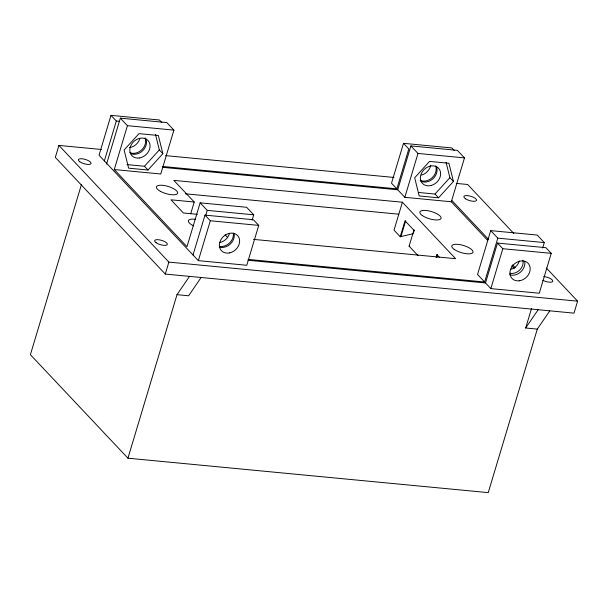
<?xml version="1.0" encoding="UTF-8"?>
<svg xmlns="http://www.w3.org/2000/svg" width="608" height="608" viewBox="0 0 608 608"><rect width="100%" height="100%" fill="white"/><g stroke="black" fill="none" stroke-linecap="round" stroke-linejoin="round"><path stroke-width="0.91" d="M101.399 149.484L58.923 145.426L55.328 157.388L165.285 274.071L574.013 313.143L577.6 301.173L546.372 268.037M81.48 184.437L30.4 354.684L127.938 458.196L488.239 492.632L537.297 329.11L549.799 310.825M161.781 122.504L159.418 119.996L110.99 115.368L99.028 155.253L198.345 260.642L246.772 265.27L258.734 225.393L253.414 219.746L204.987 215.118L193.025 254.995M104.348 160.9L116.31 121.015L110.99 115.368M106.552 164.084L120.331 118.15L166.82 122.596L173.918 130.12L160.755 173.994L114.266 169.548L127.429 125.681L120.331 118.15M165.285 274.071L168.88 262.109L58.923 145.426M190.707 213.735L194.218 202.023L173.827 180.378L402.397 202.228L455.605 258.689L253.475 239.37M252.115 220.187L253.726 214.814L246.628 207.29L200.138 202.844L186.975 246.711L114.266 169.548M127.938 458.196L177.004 294.675L189.498 276.389M205.61 215.772L207.237 210.368L200.138 202.844M198.345 260.642L210.307 220.765L204.987 215.118M403.492 143.321L391.522 183.206L396.849 188.852L408.812 148.968L403.492 143.321L451.919 147.957L454.282 150.465M451.318 201.765L404.829 197.326L397.731 189.795L410.894 145.92L457.383 150.366L464.482 157.898L451.318 201.765L487.669 240.35M402.397 202.228L394.022 230.151L400.231 236.732L413.227 233.692M404.829 197.326L417.985 153.452L410.894 145.92M400.231 236.732L405.019 220.78L413.881 230.189L414.542 230.257M400.885 236.801L405.673 220.841M418.061 255.656L409.1 246.141L413.881 230.189M413.493 232.811L414.291 230.151M436.141 257.313L436.939 254.661L437.6 254.722L436.802 257.382M490.702 230.614L477.538 274.489L484.637 282.013L497.792 238.146L490.702 230.614L537.191 235.06L544.282 242.584L542.663 247.988M485.518 282.956L497.488 243.071L545.916 247.699L551.236 253.346L539.266 293.231L490.838 288.602L485.518 282.956L248.049 260.254M490.838 288.602L502.808 248.718L497.488 243.071M537.297 329.11L525.677 328.001L531.521 308.499M201.126 277.499L188.624 295.784L177.004 294.675M525.677 328.001L538.171 309.715M126.928 164.586L144.453 166.265L159.319 149.918L155.488 134.452M147.995 170.027L162.86 153.68L158.361 135.485L138.989 133.638L124.123 149.978L128.622 168.173L147.995 170.027L144.453 166.265M418.41 192.447L435.009 194.036L449.874 177.688L446.052 162.222M438.558 197.798L453.424 181.458L448.917 163.256L429.552 161.409L414.686 177.749L419.186 195.951L438.558 197.798L435.009 194.036M116.31 121.015L119.107 121.281M127.429 125.681L173.918 130.12M417.985 153.452L464.482 157.898M165.589 155.618L394.014 177.452M456.319 183.403L467.643 184.49L513.836 233.51M162.199 166.425L396.849 188.852M163.081 167.367L397.731 189.795M185.349 193.792L398.81 214.191M194.218 202.023L170.977 199.804L183.388 212.975L197.334 214.312M207.237 210.368L253.726 214.814M497.792 238.146L544.282 242.584M210.307 220.765L258.734 225.393M502.808 248.718L551.236 253.346M409.1 246.141L409.754 246.21M248.102 259.403L484.637 282.013M168.88 262.109L577.6 301.173M449.874 177.688L453.424 181.458M451.744 200.351L488.642 239.506M512.59 264.921L515.174 267.664M511.693 265.84L514.292 268.592M436.939 254.661L439.47 257.344M159.319 149.918L162.86 153.68M225.12 234.817L227.027 236.839M193.656 225.864A11.066 3.747 16.7 0 1 188.343 220.765A11.066 3.747 16.7 0 1 195.29 219.268M145.502 138.145A11.066 8.976 -43.3 0 1 143.062 150.336A11.066 8.976 -43.3 0 1 130.743 153.581M436.453 166.714A11.066 8.976 -43.3 0 1 432.85 178.858A11.066 8.976 -43.3 0 1 420.516 180.948M522.827 260.171A10.123 8.216 -43.3 0 1 519.802 269.967A10.123 8.216 -43.3 0 1 509.922 273.212M233.343 233.145A11.066 8.976 -43.3 0 1 220.309 246.491M229.436 233.685A11.066 8.976 -43.3 0 1 219.366 242.63M519.262 261.052A10.123 8.216 -43.3 0 1 510.294 269.496M543.81 276.541A6.635 2.25 16.7 0 1 552.832 281.253A6.635 2.25 16.7 0 1 542.769 280.296M524.727 261.47A11.066 8.976 -43.3 0 1 520.592 272.05A11.066 8.976 -43.3 0 1 509.717 274.763M234.133 233.54A11.066 8.976 -43.3 0 1 230.174 244.158A11.066 8.976 -43.3 0 1 219.298 247.046M435.632 165.923A11.066 8.976 -43.3 0 1 432.166 177.726A11.066 8.976 -43.3 0 1 420.181 180.302M144.985 137.948A11.066 8.976 -43.3 0 1 141.801 149.773A11.066 8.976 -43.3 0 1 129.823 152.631M430.722 165.254A11.066 8.976 -43.3 0 1 421.542 175.096M139.764 138.989A11.066 8.976 -43.3 0 1 129.458 147.638M160.337 191.277A11.066 3.747 16.7 0 0 177.551 193.382A11.066 3.747 16.7 0 0 163.202 185.372A11.066 3.747 16.7 0 0 160.337 191.277M454.191 249.386A11.066 3.747 16.7 0 0 472.378 253.042A11.066 3.747 16.7 0 0 460.621 244.758A11.066 3.747 16.7 0 0 454.191 249.386M422.233 215.483A11.066 3.747 16.7 0 0 440.435 219.184A11.066 3.747 16.7 0 0 428.754 210.892A11.066 3.747 16.7 0 0 422.233 215.483M139.255 157.989A11.066 8.976 -43.3 0 0 149.051 141.915A11.066 8.976 -43.3 0 0 131.533 144.309A11.066 8.976 -43.3 0 0 139.255 157.989M431.482 185.394A11.066 8.976 -43.3 0 0 438.756 168.469A11.066 8.976 -43.3 0 0 421.283 173.652A11.066 8.976 -43.3 0 0 431.482 185.394M465.606 198.846A6.635 2.25 16.7 0 0 476.353 200.693A6.635 2.25 16.7 0 0 468.662 195.761A6.635 2.25 16.7 0 0 465.606 198.846M79.808 161.789A6.635 2.25 16.7 0 0 90.721 163.978A6.635 2.25 16.7 0 0 83.668 159.007A6.635 2.25 16.7 0 0 79.808 161.789M156.066 242.714A6.635 2.25 16.7 0 0 166.98 244.91A6.635 2.25 16.7 0 0 159.927 239.932A6.635 2.25 16.7 0 0 156.066 242.714M519.224 280.82A11.066 8.976 -43.3 0 0 529.234 264.837A11.066 8.976 -43.3 0 0 511.738 266.988A11.066 8.976 -43.3 0 0 519.224 280.82M229.718 252.867A11.066 8.976 -43.3 0 0 238.176 236.276A11.066 8.976 -43.3 0 0 220.628 240.19A11.066 8.976 -43.3 0 0 229.718 252.867"/></g></svg>
